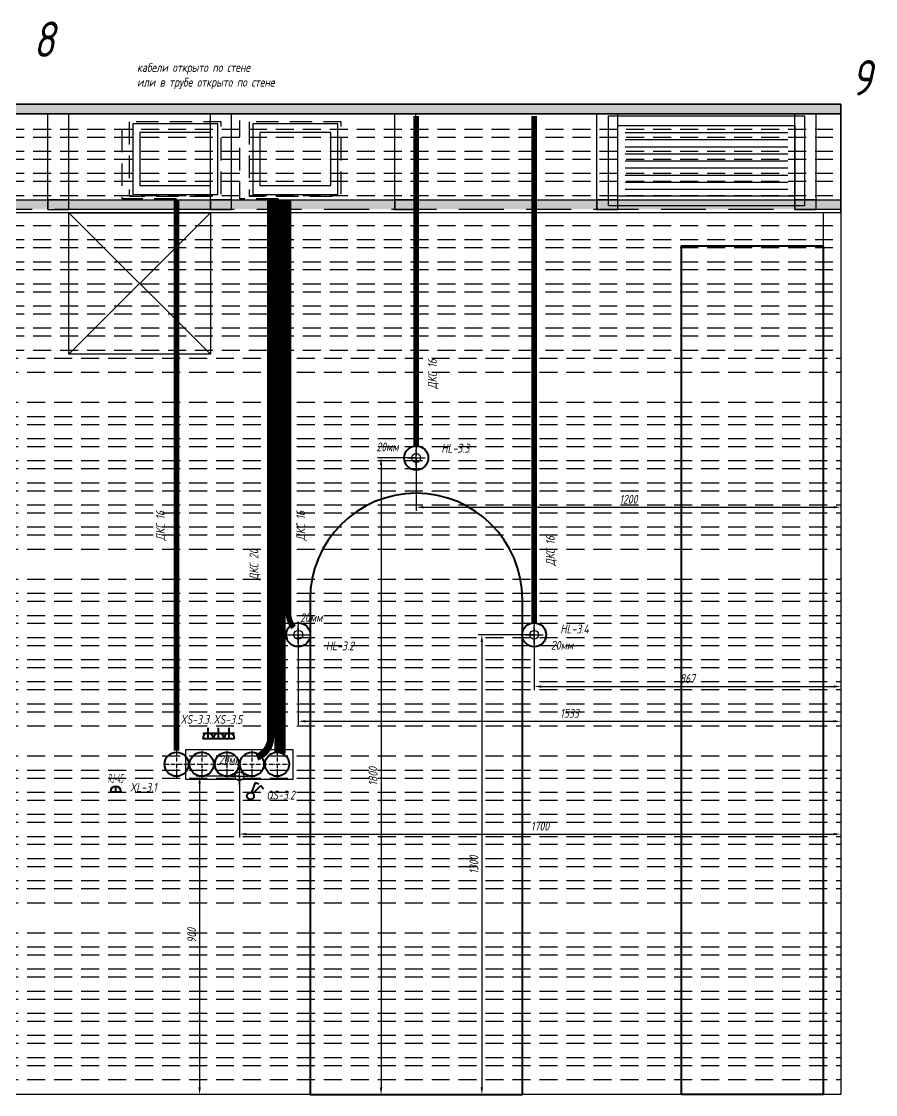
# Model space of a CAD drawing. Header units: millimetres. Extents: x -40374 to 56557, y -58468 to -14063.
# Drawn here: x 6010 to 8424, y -31338 to -28304 of the extents above; entities that cross this region are included whole.
import ezdxf
from ezdxf.enums import TextEntityAlignment as Align

# ---------------------------------------------------------------- set-up
doc = ezdxf.new("R2010")
doc.units = ezdxf.units.MM
doc.header["$PDMODE"] = 34
doc.header["$PDSIZE"] = 25
doc.linetypes.add('ACAD_ISO10W100', pattern=[18.5, 12, -3, 0.5, -3])
doc.linetypes.add('DASHED', pattern=[19.05, 12.7, -6.35])
for name, color, linetype in [('01 Черновое', 7, 'Continuous'), ('02 ОВиК', 7, 'Continuous'), ('02 ЭОМ и СС', 7, 'Continuous'), ('03 Потолок', 7, 'Continuous'), ('04 Лючки', 7, 'Continuous'), ('04 Мебель', 5, 'Continuous'), ('10 Перегородки', 7, 'Continuous'), ('11 Привязка размеры', 7, 'Continuous')]:
    doc.layers.add(name, color=color, linetype=linetype)
doc.layers.add('100 noprint', color=1, linetype='Continuous', plot=False)
doc.styles.get("Standard").update_dxf_attribs({"font": 'Ubuntu-R.ttf'})
doc.styles.add('ГОСТ-ISOCPEUR', font='isocpeui.ttf', dxfattribs={"width": 0.8})
doc.dimstyles.new('ISO-25', dxfattribs={"dimtxt": 2.5, "dimasz": 2.5, "dimexe": 1.25, "dimexo": 0.625, "dimtad": 1, "dimtxsty": 'Standard', "dimcen": 2.5, "dimadec": 0, "dimazin": 0, "dimtfac": 1, "dimtmove": 0, "dimatfit": 3, "dimfxl": 1, "dimarcsym": 0})

# ---------------------------------------------------------------- blocks, each defined once
blk = doc.blocks.new('АП 500х200')
at = {"color": 0, "lineweight": -2}
for p, q in [((-507, 207), (-47, 207)), ((-507, 187), (-47, 187)), ((-507, 167), (-47, 167)), ((-507, 147), (-47, 147)), ((-507, 127), (-47, 127)), ((-507, 107), (-47, 107)), ((-507, 87), (-47, 87)), ((-507, 67), (-47, 67)), ((-507, 47), (-47, 47))]:
    blk.add_line(p, q, dxfattribs=at)
for points in [[(-554, 0), (-554, 254), (0, 254), (0, 0)], [(-527, 27), (-527, 227), (-27, 227), (-27, 27)]]:
    blk.add_lwpolyline(points, close=True, dxfattribs=at)
blk = doc.blocks.new('*D665')
at = {"layer": '11 Привязка размеры', "color": 0, "lineweight": -2}
for p, q in [((6625.7, -30438.4), (6625.7, -30612)), ((8325.7, -30438.4), (8325.7, -30612)), ((6645.7, -30602), (8305.7, -30602))]:
    blk.add_line(p, q, dxfattribs=at)
at = {"layer": '11 Привязка размеры', "color": 0}
for points in [[(6645.7, -30598.6), (6645.7, -30605.3), (6625.7, -30602)], [(8305.7, -30605.3), (8305.7, -30598.6), (8325.7, -30602)]]:
    blk.add_solid(points, dxfattribs=at)
at = {"layer": 'Defpoints', "color": 0}
for p in [(6625.7, -30438.4), (8325.7, -30438.4), (8325.7, -30602)]:
    blk.add_point(p, dxfattribs=at)
at = {"layer": '11 Привязка размеры', "color": 0, "insert": (7475.7, -30579.5), "char_height": 25, "attachment_point": 5, "style": 'ГОСТ-ISOCPEUR'}
blk.add_mtext('1700', dxfattribs=at)
blk = doc.blocks.new('*D666')
at = {"layer": '11 Привязка размеры', "color": 0, "lineweight": -2}
for p, q in [((6625.7, -30438.4), (6503.3, -30438.4)), ((6513.3, -30458.4), (6513.3, -31318.4)), ((6625.7, -31338.4), (6503.3, -31338.4))]:
    blk.add_line(p, q, dxfattribs=at)
at = {"layer": '11 Привязка размеры', "color": 0}
for points in [[(6516.6, -30458.4), (6510, -30458.4), (6513.3, -30438.4)], [(6510, -31318.4), (6516.6, -31318.4), (6513.3, -31338.4)]]:
    blk.add_solid(points, dxfattribs=at)
at = {"layer": 'Defpoints', "color": 0}
for p in [(6625.7, -30438.4), (6513.3, -31338.4), (6625.7, -31338.4)]:
    blk.add_point(p, dxfattribs=at)
at = {"layer": '11 Привязка размеры', "color": 0, "insert": (6490.8, -30888.4), "char_height": 25, "attachment_point": 5, "rotation": 90, "style": 'ГОСТ-ISOCPEUR'}
blk.add_mtext('900', dxfattribs=at)
blk = doc.blocks.new('*D667')
at = {"layer": '11 Привязка размеры', "color": 0, "lineweight": -2}
for p, q in [((7459.1, -30038.4), (7459.1, -30194.7)), ((8325.7, -30038.4), (8325.7, -30194.7)), ((7479.1, -30184.7), (8305.7, -30184.7))]:
    blk.add_line(p, q, dxfattribs=at)
at = {"layer": '11 Привязка размеры', "color": 0}
for points in [[(7479.1, -30181.4), (7479.1, -30188), (7459.1, -30184.7)], [(8305.7, -30188), (8305.7, -30181.4), (8325.7, -30184.7)]]:
    blk.add_solid(points, dxfattribs=at)
at = {"layer": 'Defpoints', "color": 0}
for p in [(7459.1, -30038.4), (8325.7, -30038.4), (8325.7, -30184.7)]:
    blk.add_point(p, dxfattribs=at)
at = {"layer": '11 Привязка размеры', "color": 0, "insert": (7892.4, -30162.2), "char_height": 25, "attachment_point": 5, "style": 'ГОСТ-ISOCPEUR'}
blk.add_mtext('867', dxfattribs=at)
blk = doc.blocks.new('*D668')
at = {"layer": '11 Привязка размеры', "color": 0, "lineweight": -2}
for p, q in [((7125.7, -29538.4), (7125.7, -29687.7)), ((8325.7, -29538.4), (8325.7, -29687.7)), ((7145.7, -29677.7), (8305.7, -29677.7))]:
    blk.add_line(p, q, dxfattribs=at)
at = {"layer": '11 Привязка размеры', "color": 0}
for points in [[(7145.7, -29674.4), (7145.7, -29681), (7125.7, -29677.7)], [(8305.7, -29681), (8305.7, -29674.4), (8325.7, -29677.7)]]:
    blk.add_solid(points, dxfattribs=at)
at = {"layer": 'Defpoints', "color": 0}
for p in [(7125.7, -29538.4), (8325.7, -29538.4), (8325.7, -29677.7)]:
    blk.add_point(p, dxfattribs=at)
at = {"layer": '11 Привязка размеры', "color": 0, "insert": (7725.7, -29655.2), "char_height": 25, "attachment_point": 5, "style": 'ГОСТ-ISOCPEUR'}
blk.add_mtext('1200', dxfattribs=at)
blk = doc.blocks.new('*D669')
at = {"layer": '11 Привязка размеры', "color": 0, "lineweight": -2}
for p, q in [((6792.3, -30038.4), (6792.3, -30293)), ((8325.7, -30038.4), (8325.7, -30293)), ((6812.3, -30283), (8305.7, -30283))]:
    blk.add_line(p, q, dxfattribs=at)
at = {"layer": '11 Привязка размеры', "color": 0}
for points in [[(6812.3, -30279.7), (6812.3, -30286.3), (6792.3, -30283)], [(8305.7, -30286.3), (8305.7, -30279.7), (8325.7, -30283)]]:
    blk.add_solid(points, dxfattribs=at)
at = {"layer": 'Defpoints', "color": 0}
for p in [(6792.3, -30038.4), (8325.7, -30038.4), (8325.7, -30283)]:
    blk.add_point(p, dxfattribs=at)
at = {"layer": '11 Привязка размеры', "color": 0, "insert": (7559, -30260.5), "char_height": 25, "attachment_point": 5, "style": 'ГОСТ-ISOCPEUR'}
blk.add_mtext('1533', dxfattribs=at)
blk = doc.blocks.new('*D670')
at = {"layer": '11 Привязка размеры', "color": 0, "lineweight": -2}
for p, q in [((7459.1, -30038.4), (7301.1, -30038.4)), ((7311.1, -30058.4), (7311.1, -31318.4)), ((7459.1, -31338.4), (7301.1, -31338.4))]:
    blk.add_line(p, q, dxfattribs=at)
at = {"layer": '11 Привязка размеры', "color": 0}
for points in [[(7314.4, -30058.4), (7307.7, -30058.4), (7311.1, -30038.4)], [(7307.7, -31318.4), (7314.4, -31318.4), (7311.1, -31338.4)]]:
    blk.add_solid(points, dxfattribs=at)
at = {"layer": 'Defpoints', "color": 0}
for p in [(7459.1, -30038.4), (7311.1, -31338.4), (7459.1, -31338.4)]:
    blk.add_point(p, dxfattribs=at)
at = {"layer": '11 Привязка размеры', "color": 0, "insert": (7288.6, -30688.4), "char_height": 25, "attachment_point": 5, "rotation": 90, "style": 'ГОСТ-ISOCPEUR'}
blk.add_mtext('1300', dxfattribs=at)
blk = doc.blocks.new('*D671')
at = {"layer": '11 Привязка размеры', "color": 0, "lineweight": -2}
for p, q in [((7125.7, -29538.4), (7016.2, -29538.4)), ((7026.2, -29558.4), (7026.2, -31318.4)), ((7125.7, -31338.4), (7016.2, -31338.4))]:
    blk.add_line(p, q, dxfattribs=at)
at = {"layer": '11 Привязка размеры', "color": 0}
for points in [[(7029.6, -29558.4), (7022.9, -29558.4), (7026.2, -29538.4)], [(7022.9, -31318.4), (7029.6, -31318.4), (7026.2, -31338.4)]]:
    blk.add_solid(points, dxfattribs=at)
at = {"layer": 'Defpoints', "color": 0}
for p in [(7125.7, -29538.4), (7026.2, -31338.4), (7125.7, -31338.4)]:
    blk.add_point(p, dxfattribs=at)
at = {"layer": '11 Привязка размеры', "color": 0, "insert": (7003.7, -30438.4), "char_height": 25, "attachment_point": 5, "rotation": 90, "style": 'ГОСТ-ISOCPEUR'}
blk.add_mtext('1800', dxfattribs=at)
blk = doc.blocks.new('розетка RJ-45')
at = {"color": 0, "lineweight": -2}
for p, q in [((-1.5, 0), (1.5, 0)), ((0, 0), (0, 1.5))]:
    blk.add_line(p, q, dxfattribs=at)
blk.add_arc((0, 0), 1.5, 0, 180, dxfattribs=at)
at = {"color": 0, "lineweight": -2, "style": 'ГОСТ-ISOCPEUR', "width": 0.4}
blk.add_text('RJ-45', height=2.5, dxfattribs=at).set_placement((0, 2.5), align=Align.CENTER)
blk = doc.blocks.new('розетка скрытая трехполюсная')
at = {"color": 0, "lineweight": -2}
for p, q in [((-1.5, 1.5), (1.5, 1.5)), ((-1.5, 0), (1.5, 0)), ((0, 0), (0, 3))]:
    blk.add_line(p, q, dxfattribs=at)
blk.add_arc((0, 0), 1.5, 0, 180, dxfattribs=at)
blk = doc.blocks.new('кнопка 2')
at = {"color": 0, "lineweight": -2}
for p, q in [((0.35, 0.94), (1.39, 3.78)), ((1.39, 3.78), (2.34, 3.45)), ((0.71, 0.71), (2.93, 2.93)), ((2.93, 2.93), (3.66, 2))]:
    blk.add_line(p, q, dxfattribs=at)
blk.add_circle((0, 0), 1, dxfattribs=at)

msp = doc.modelspace()

# ---------------------------------------------------------------- hatches: boundary and pattern name
at = {"layer": '03 Потолок', "lineweight": -2}
for color, points in [(9, [(8325.7, -28565.4), (8325.7, -28538.4), (3985.7, -28538.4), (3985.7, -28565.4)]), (252, [(6143.9, -28835.4), (6143.9, -28808.4), (6083.9, -28808.4), (6083.9, -28835.4)]), (252, [(6603.9, -28835.4), (6603.9, -28808.4), (6543.9, -28808.4), (6543.9, -28835.4)]), (252, [(7124.9, -28835.4), (7124.9, -28808.4), (7064.9, -28808.4), (7064.9, -28835.4)]), (252, [(7695.9, -28835.4), (7695.9, -28808.4), (7635.9, -28808.4), (7635.9, -28835.4)]), (252, [(8255.9, -28835.4), (8255.9, -28808.4), (8195.9, -28808.4), (8195.9, -28835.4)])]:
    msp.add_hatch(color=color, dxfattribs=at).paths.add_polyline_path(points)
h = msp.add_hatch(color=9, dxfattribs=at)
h.paths.add_polyline_path([(4214.9, -28835.4), (4214.9, -28808.4), (4045.7, -28808.4), (4045.7, -28835.4)])
h.paths.add_polyline_path([(4814.9, -28835.4), (4814.9, -28808.4), (4274.9, -28808.4), (4274.9, -28835.4)])
h.paths.add_polyline_path([(5214.9, -28835.4), (5214.9, -28808.4), (4874.9, -28808.4), (4874.9, -28835.4)])
h.paths.add_polyline_path([(5614.9, -28835.4), (5614.9, -28808.4), (5274.9, -28808.4), (5274.9, -28835.4)])
h.paths.add_polyline_path([(6083.9, -28835.4), (6083.9, -28808.4), (5674.9, -28808.4), (5674.9, -28835.4)])
h.paths.add_polyline_path([(6543.9, -28835.4), (6543.9, -28808.4), (6143.9, -28808.4), (6143.9, -28835.4)])
h.paths.add_polyline_path([(7064.9, -28835.4), (7064.9, -28808.4), (6603.9, -28808.4), (6603.9, -28835.4)])
h.paths.add_polyline_path([(7635.9, -28835.4), (7635.9, -28808.4), (7124.9, -28808.4), (7124.9, -28835.4)])
h.paths.add_polyline_path([(8195.9, -28835.4), (8195.9, -28808.4), (7695.9, -28808.4), (7695.9, -28835.4)])
h.paths.add_polyline_path([(8325.7, -28835.4), (8325.7, -28808.4), (8255.9, -28808.4), (8255.9, -28835.4)])

# ---------------------------------------------------------------- linework, layer by layer
at = {"layer": '01 Черновое'}
msp.add_lwpolyline([(3985.7, -31338.4), (3985.7, -28538.4), (8325.7, -28538.4), (8325.7, -31338.4)], close=True, dxfattribs=at)
at = {"layer": '02 ОВиК', "color": 5, "linetype": 'DASHED', "ltscale": 5, "flags": 128}
for points in [[(6314.6, -28588.4), (6314.6, -28798.4), (6574.6, -28798.4), (6574.6, -28588.4)], [(6314.6, -28588.4), (6314.6, -28798.4), (6574.6, -28798.4), (6574.6, -28588.4)], [(6653.9, -28588.4), (6653.9, -28798.4), (6913.9, -28798.4), (6913.9, -28588.4)], [(6653.9, -28588.4), (6653.9, -28798.4), (6913.9, -28798.4), (6913.9, -28588.4)]]:
    msp.add_lwpolyline(points, close=True, dxfattribs=at)
at = {"layer": '02 ОВиК', "color": 5, "flags": 128}
for points in [[(6324.6, -28593.4), (6324.6, -28793.4), (6564.6, -28793.4), (6564.6, -28593.4)], [(6324.6, -28593.4), (6324.6, -28793.4), (6564.6, -28793.4), (6564.6, -28593.4)], [(6663.9, -28593.4), (6663.9, -28793.4), (6903.9, -28793.4), (6903.9, -28593.4)], [(6663.9, -28593.4), (6663.9, -28793.4), (6903.9, -28793.4), (6903.9, -28593.4)], [(6344.6, -28618.4), (6344.6, -28768.4), (6544.6, -28768.4), (6544.6, -28618.4)], [(6344.6, -28618.4), (6344.6, -28768.4), (6544.6, -28768.4), (6544.6, -28618.4)], [(6683.9, -28618.4), (6683.9, -28768.4), (6883.9, -28768.4), (6883.9, -28618.4)], [(6683.9, -28618.4), (6683.9, -28768.4), (6883.9, -28768.4), (6883.9, -28618.4)]]:
    msp.add_lwpolyline(points, close=True, dxfattribs=at)
at = {"layer": '02 ЭОМ и СС', "color": 3, "const_width": 16, "flags": 128}
for points in [[(7125.7, -29504.4), (7125.7, -28571.4)], [(7125.7, -29504.4), (7125.7, -28571.4)], [(7459.1, -30004.4), (7459.1, -28571.4)], [(7459.1, -30004.4), (7459.1, -28571.4)]]:
    msp.add_lwpolyline(points, dxfattribs=at)
at = {"layer": '02 ЭОМ и СС', "linetype": 'DASHED', "ltscale": 5, "flags": 128}
for points in [[(6448, -28806.1), (6294.5, -28806.1), (6294.5, -28584.6)], [(6448, -28806.1), (6294.5, -28806.1), (6294.5, -28584.6)], [(6736.7, -28806.1), (6626.9, -28806.1), (6626.9, -28584.6)], [(6736.7, -28806.1), (6626.9, -28806.1), (6626.9, -28584.6)]]:
    msp.add_lwpolyline(points, dxfattribs=at)
at = {"layer": '02 ЭОМ и СС', "color": 6, "flags": 128}
msp.add_lwpolyline([(6448.2, -28808.4, 16, 16, 0), (6448.2, -30366.5, 16, 16, 0)], format="xyseb", dxfattribs=at)
msp.add_lwpolyline([(6448.2, -28808.4, 16, 16, 0), (6448.2, -30366.5, 16, 16, 0)], format="xyseb", dxfattribs=at)
at = {"layer": '02 ЭОМ и СС', "color": 1, "flags": 128}
msp.add_lwpolyline([(6714.2, -28808.4, 20, 20, 0), (6714.2, -30328.3, 20, 20, -0.312394), (6675.3, -30384.5, 20, 20, -0.264711)], format="xyseb", dxfattribs=at)
msp.add_lwpolyline([(6714.2, -28808.4, 20, 20, 0), (6714.2, -30328.3, 20, 20, -0.312394), (6675.3, -30384.5, 20, 20, -0.264711)], format="xyseb", dxfattribs=at)
at = {"layer": '02 ЭОМ и СС', "color": 3, "flags": 128}
for points in [[(6732.2, -28808.4, 16, 16, 0), (6732.2, -30370.4, 16, 16, 0)], [(6732.2, -28808.4, 16, 16, 0), (6732.2, -30370.4, 16, 16, 0)], [(6764.2, -28808.4, 16, 16, 0), (6764.2, -29974.2, 16, 16, 0.163945), (6778.9, -30017.8, 16, 16, 0.039408)], [(6764.2, -28808.4, 16, 16, 0), (6764.2, -29974.2, 16, 16, 0.163945), (6778.9, -30017.8, 16, 16, 0.039408)]]:
    msp.add_lwpolyline(points, format="xyseb", dxfattribs=at)
at = {"layer": '02 ЭОМ и СС', "color": 111}
msp.add_lwpolyline([(6748.2, -28808.4, 16, 16, 0), (6748.2, -30374.4, 16, 16, 0)], format="xyseb", dxfattribs=at)
msp.add_lwpolyline([(6748.2, -28808.4, 16, 16, 0), (6748.2, -30374.4, 16, 16, 0)], format="xyseb", dxfattribs=at)
at = {"layer": '02 ЭОМ и СС', "color": 3, "lineweight": 40}
for centre in [(7125.7, -29538.4), (7125.7, -29538.4), (6792.3, -30038.4), (6792.3, -30038.4), (7459.1, -30038.4), (7459.1, -30038.4), (6732.2, -30404.4), (6732.2, -30404.4)]:
    msp.add_circle(centre, 34, dxfattribs=at)
at = {"layer": '02 ЭОМ и СС', "color": 6, "lineweight": 40}
msp.add_circle((6448.2, -30404.4), 34, dxfattribs=at)
msp.add_circle((6448.2, -30404.4), 34, dxfattribs=at)
at = {"layer": '02 ЭОМ и СС', "color": 1, "lineweight": 40}
for centre in [(6519.2, -30404.4), (6519.2, -30404.4), (6590.2, -30404.4), (6590.2, -30404.4), (6661.2, -30404.4), (6661.2, -30404.4)]:
    msp.add_circle(centre, 34, dxfattribs=at)
at = {"layer": '03 Потолок', "color": 1, "ltscale": 10}
for p, q in [((8325.7, -28538.4), (3985.7, -28538.4)), ((8325.7, -28844.9), (8325.7, -28538.4)), ((8325.7, -28565.4), (3985.7, -28565.4)), ((3985.7, -28565.4), (8325.7, -28565.4)), ((6083.9, -28835.4), (6083.9, -28565.4)), ((6143.9, -28835.4), (6143.9, -28565.4)), ((6543.9, -28835.4), (6543.9, -28565.4)), ((6603.9, -28835.4), (6603.9, -28565.4)), ((7064.9, -28835.4), (7064.9, -28565.4)), ((7124.9, -28835.4), (7124.9, -28565.4)), ((7635.9, -28835.4), (7635.9, -28565.4)), ((7695.9, -28835.4), (7695.9, -28565.4)), ((8195.9, -28835.4), (8195.9, -28565.4)), ((8255.9, -28835.4), (8255.9, -28565.4)), ((4035.7, -28808.4), (8325.7, -28808.4)), ((6543.9, -28835.4), (6143.9, -28835.4))]:
    msp.add_line(p, q, dxfattribs=at)
at = {"layer": '03 Потолок', "color": 1, "linetype": 'DASHED', "ltscale": 10}
for q in [(3985.7, -28835.4), (4035.7, -28835.4)]:
    msp.add_line((8325.7, -28835.4), q, dxfattribs=at)
at = {"layer": '03 Потолок', "color": 1, "lineweight": -2}
msp.add_line((8325.7, -28844.9), (3985.7, -28844.9), dxfattribs=at)
for points in [[(6143.9, -28835.4), (6143.9, -28808.4), (6083.9, -28808.4), (6083.9, -28835.4)], [(6603.9, -28835.4), (6603.9, -28808.4), (6543.9, -28808.4), (6543.9, -28835.4)], [(7124.9, -28835.4), (7124.9, -28808.4), (7064.9, -28808.4), (7064.9, -28835.4)], [(7695.9, -28835.4), (7695.9, -28808.4), (7635.9, -28808.4), (7635.9, -28835.4)], [(8255.9, -28835.4), (8255.9, -28808.4), (8195.9, -28808.4), (8195.9, -28835.4)]]:
    msp.add_lwpolyline(points, close=True, dxfattribs=at)
at = {"layer": '04 Лючки', "color": 2, "lineweight": -2}
for p, q in [((6543.9, -29244.9), (6143.9, -28844.9)), ((6143.9, -29244.9), (6543.9, -28844.9))]:
    msp.add_line(p, q, dxfattribs=at)
msp.add_lwpolyline([(6543.9, -28844.9), (6543.9, -29244.9), (6143.9, -29244.9), (6143.9, -28844.9)], close=True, dxfattribs=at)
at = {"layer": '04 Мебель', "lineweight": 40, "flags": 128}
msp.add_lwpolyline([(7875.7, -31338.4), (7875.7, -28938.4), (8275.7, -28938.4), (8275.7, -31338.4)], close=True, dxfattribs=at)
msp.add_lwpolyline([(6825.7, -29938.4), (6825.7, -31338.4), (7425.7, -31338.4), (7425.7, -29938.4)], dxfattribs=at)
at = {"layer": '04 Мебель', "lineweight": 40}
msp.add_arc((7125.7, -29938.4), 300, 0, 180, dxfattribs=at)
at = {"layer": '10 Перегородки', "color": 3, "linetype": 'Continuous', "ltscale": 10}
msp.add_line((8275.7, -28844.9), (8275.7, -31338.4), dxfattribs=at)
at = {"layer": '100 noprint', "linetype": 'DASHED', "ltscale": 4}
for p, q in [((3985.7, -28608.4), (8325.7, -28608.4)), ((3985.7, -28630.9), (8325.7, -28630.9)), ((3985.7, -28670.9), (8325.7, -28670.9)), ((3985.7, -28693.4), (8325.7, -28693.4)), ((3985.7, -28733.4), (8325.7, -28733.4)), ((3985.7, -28755.9), (8325.7, -28755.9)), ((3985.7, -28795.9), (8325.7, -28795.9)), ((3985.7, -28880.9), (8325.7, -28880.9)), ((3985.7, -28920.9), (8325.7, -28920.9)), ((3985.7, -28943.4), (8325.7, -28943.4)), ((3985.7, -28983.4), (8325.7, -28983.4)), ((3985.7, -29005.9), (8325.7, -29005.9)), ((3985.7, -29045.9), (8325.7, -29045.9)), ((3985.7, -29068.4), (8325.7, -29068.4)), ((3985.7, -29108.4), (8325.7, -29108.4)), ((3985.7, -29130.9), (8325.7, -29130.9)), ((3985.7, -29170.9), (8325.7, -29170.9)), ((3985.7, -29193.4), (8325.7, -29193.4)), ((3985.7, -29233.4), (8325.7, -29233.4)), ((5035.7, -29255.9), (8325.7, -29255.9)), ((5035.7, -29295.9), (8325.7, -29295.9)), ((5035.7, -29380.9), (8325.7, -29380.9)), ((5035.7, -29420.9), (8325.7, -29420.9)), ((5035.7, -29443.4), (8325.7, -29443.4)), ((5035.7, -29483.4), (8325.7, -29483.4)), ((5035.7, -29505.9), (8325.7, -29505.9)), ((5035.7, -29545.9), (8325.7, -29545.9)), ((5035.7, -29568.4), (8325.7, -29568.4)), ((5035.7, -29608.4), (8325.7, -29608.4)), ((5035.7, -29630.9), (8325.7, -29630.9)), ((5035.7, -29670.9), (8325.7, -29670.9)), ((5035.7, -29693.4), (8325.7, -29693.4)), ((5035.7, -29733.4), (8325.7, -29733.4)), ((5035.7, -29755.9), (8325.7, -29755.9)), ((5035.7, -29795.9), (8325.7, -29795.9)), ((5035.7, -29880.9), (8325.7, -29880.9)), ((5035.7, -29920.9), (8325.7, -29920.9)), ((5035.7, -29943.4), (8325.7, -29943.4)), ((5035.7, -29983.4), (8325.7, -29983.4)), ((5035.7, -30005.9), (8325.7, -30005.9)), ((5035.7, -30045.9), (8325.7, -30045.9)), ((5035.7, -30068.4), (8325.7, -30068.4)), ((5035.7, -30108.4), (8325.7, -30108.4)), ((5035.7, -30130.9), (8325.7, -30130.9)), ((5035.7, -30170.9), (8325.7, -30170.9)), ((5035.7, -30193.4), (8325.7, -30193.4)), ((5035.7, -30233.4), (8325.7, -30233.4)), ((5035.7, -30255.9), (8325.7, -30255.9)), ((5035.7, -30295.9), (8325.7, -30295.9)), ((5035.7, -30380.9), (8325.7, -30380.9)), ((5035.7, -30420.9), (8325.7, -30420.9)), ((5035.7, -30443.4), (8325.7, -30443.4)), ((5035.7, -30483.4), (8325.7, -30483.4)), ((5035.7, -30505.9), (8325.7, -30505.9)), ((5035.7, -30545.9), (8325.7, -30545.9)), ((5035.7, -30568.4), (8325.7, -30568.4)), ((5035.7, -30608.4), (8325.7, -30608.4)), ((5035.7, -30630.9), (8325.7, -30630.9)), ((5035.7, -30670.9), (8325.7, -30670.9)), ((5035.7, -30693.4), (8325.7, -30693.4)), ((5035.7, -30733.4), (8325.7, -30733.4)), ((5035.7, -30755.9), (8325.7, -30755.9)), ((5035.7, -30795.9), (8325.7, -30795.9)), ((5035.7, -30880.9), (8325.7, -30880.9)), ((5035.7, -30920.9), (8325.7, -30920.9)), ((5035.7, -30943.4), (8325.7, -30943.4)), ((5035.7, -30983.4), (8325.7, -30983.4)), ((5035.7, -31005.9), (8325.7, -31005.9)), ((5035.7, -31045.9), (8325.7, -31045.9)), ((5035.7, -31068.4), (8325.7, -31068.4)), ((5035.7, -31108.4), (8325.7, -31108.4)), ((5035.7, -31130.9), (8325.7, -31130.9)), ((5035.7, -31170.9), (8325.7, -31170.9)), ((5035.7, -31193.4), (8325.7, -31193.4)), ((5035.7, -31233.4), (8325.7, -31233.4)), ((5035.7, -31255.9), (8325.7, -31255.9)), ((5035.7, -31295.9), (8325.7, -31295.9))]:
    msp.add_line(p, q, dxfattribs=at)
at = {"layer": '100 noprint', "color": 2, "lineweight": -2}
msp.add_lwpolyline([(6474.2, -30447.8), (6474.2, -30362.8), (6777.2, -30362.8), (6777.2, -30447.8)], close=True, dxfattribs=at)
msp.add_lwpolyline([(6474.2, -30447.8), (6474.2, -30362.8), (6777.2, -30362.8), (6777.2, -30447.8)], close=True, dxfattribs=at)
at = {"layer": '11 Привязка размеры', "linetype": 'ACAD_ISO10W100'}
for p, q in [((7125.7, -29500.5), (7125.7, -29576.3)), ((7125.7, -29500.5), (7125.7, -29576.3)), ((7125.7, -29500.5), (7125.7, -29576.3)), ((7125.7, -29500.5), (7125.7, -29576.3)), ((6792.3, -30000.5), (6792.3, -30076.3)), ((6792.3, -30000.5), (6792.3, -30076.3)), ((6792.3, -30000.5), (6792.3, -30076.3)), ((6792.3, -30000.5), (6792.3, -30076.3)), ((7459.1, -30000.5), (7459.1, -30076.3)), ((7459.1, -30000.5), (7459.1, -30076.3)), ((7459.1, -30000.5), (7459.1, -30076.3)), ((7459.1, -30000.5), (7459.1, -30076.3)), ((6758.3, -30038.4), (6826.3, -30038.4)), ((6758.3, -30038.4), (6826.3, -30038.4)), ((6448.2, -30366.5), (6448.2, -30442.3)), ((6448.2, -30366.5), (6448.2, -30442.3)), ((6519.2, -30366.5), (6519.2, -30442.3)), ((6519.2, -30366.5), (6519.2, -30442.3)), ((6590.2, -30366.5), (6590.2, -30442.3)), ((6590.2, -30366.5), (6590.2, -30442.3)), ((6661.2, -30366.5), (6661.2, -30442.3)), ((6661.2, -30366.5), (6661.2, -30442.3)), ((6732.2, -30366.5), (6732.2, -30442.3)), ((6732.2, -30366.5), (6732.2, -30442.3)), ((6414.2, -30404.4), (6766.2, -30404.4)), ((6414.2, -30404.4), (6766.2, -30404.4))]:
    msp.add_line(p, q, dxfattribs=at)
at = {"layer": '11 Привязка размеры', "lineweight": -2}
for p in [(7125.7, -29538.4), (7125.7, -29538.4), (6792.3, -30038.4), (6792.3, -30038.4), (7459.1, -30038.4), (7459.1, -30038.4), (6625.7, -30438.4), (6625.7, -30438.4)]:
    msp.add_point(p, dxfattribs=at)

# ---------------------------------------------------------------- block references
at = {"layer": '02 ОВиК', "color": 6}
msp.add_blockref('АП 500х200', (8222.9, -28825.4), dxfattribs=at)
msp.add_blockref('АП 500х200', (8222.9, -28825.4), dxfattribs=at)
at = {"layer": '02 ЭОМ и СС', "color": 1, "lineweight": 40, "xscale": 10, "yscale": 10, "zscale": 10}
for p in [(6537.1, -30331.4), (6567.1, -30331.4), (6597.1, -30331.4)]:
    msp.add_blockref('розетка скрытая трехполюсная', p, dxfattribs=at)
at = {"layer": '02 ЭОМ и СС', "color": 6, "lineweight": 40, "xscale": 10, "yscale": 10, "zscale": 10}
msp.add_blockref('розетка RJ-45', (6276.3, -30482.1), dxfattribs=at)
at = {"layer": '02 ЭОМ и СС', "color": 3, "lineweight": 40, "xscale": 10, "yscale": 10, "zscale": 10}
msp.add_blockref('кнопка 2', (6657, -30494.2), dxfattribs=at)

# ---------------------------------------------------------------- texts
at = {"layer": '02 ЭОМ и СС', "linetype": 'Continuous', "style": 'ГОСТ-ISOCPEUR', "width": 0.8}
for s, p in [('HL-3.3', (7276.1, -29523.5)), ('HL-3.4', (7613.5, -30034.5)), ('HL-3.2', (6949.5, -30082.3))]:
    msp.add_text(s, height=25, dxfattribs=at).set_placement(p, align=Align.RIGHT)
for s, p in [('XS-3.3..XS-3.5', (6458.9, -30290.2)), ('XL-3.1', (6316.3, -30482.1)), ('QS-3.2', (6702, -30504.2))]:
    msp.add_text(s, height=25, dxfattribs=at).set_placement(p)
at = {"layer": '02 ЭОМ и СС', "insert": (6336.6, -28421.7), "char_height": 25, "width": 466.409, "attachment_point": 1, "style": 'ГОСТ-ISOCPEUR'}
msp.add_mtext('{кабели открыто по стене\\Pили в трубе открыто по стене}', dxfattribs=at)
msp.add_mtext('{кабели открыто по стене\\Pили в трубе открыто по стене}', dxfattribs=at)
at = {"layer": '02 ЭОМ и СС', "color": 3, "char_height": 25, "width": 270.313, "attachment_point": 1, "rotation": 90, "style": 'ГОСТ-ISOCPEUR'}
for insert in [(7158.7, -29343), (6786.7, -29771.9), (7492.1, -29843)]:
    msp.add_mtext('{ДКС 16}', dxfattribs=dict(at, insert=insert))
at = {"layer": '02 ЭОМ и СС', "color": 6, "insert": (6390, -29771.9), "char_height": 25, "width": 270.313, "attachment_point": 1, "rotation": 90, "style": 'ГОСТ-ISOCPEUR'}
msp.add_mtext('{ДКС 16}', dxfattribs=at)
at = {"layer": '02 ЭОМ и СС', "color": 1, "insert": (6654.6, -29883.6), "char_height": 25, "width": 270.313, "attachment_point": 1, "rotation": 90, "style": 'ГОСТ-ISOCPEUR'}
msp.add_mtext('{ДКС 20}', dxfattribs=at)
at = {"layer": '100 noprint', "style": 'ГОСТ-ISOCPEUR', "width": 0.8}
for s, p in [('8', (6073.6, -28354.3)), ('9', (8384.7, -28463.3))]:
    msp.add_text(s, height=100, dxfattribs=at).set_placement(p, align=Align.MIDDLE)
at = {"layer": '11 Привязка размеры', "style": 'ГОСТ-ISOCPEUR', "width": 0.8}
for p in [(7075.8, -29519.6), (6860.4, -30002.5), (7569.2, -30080.5), (6630.7, -30403.7), (6630.7, -30403.7)]:
    msp.add_text('20мм', height=25, dxfattribs=at).set_placement(p, align=Align.RIGHT)

# ---------------------------------------------------------------- dimensions: what is measured, and where the dimension line sits
at = {"layer": '11 Привязка размеры'}
for base, p1, p2, picture, middle in [((7026.2, -31338.4), (7125.7, -29538.4), (7125.7, -31338.4), '*D671', (7003.7, -30438.4)), ((7311.1, -31338.4), (7459.1, -30038.4), (7459.1, -31338.4), '*D670', (7288.6, -30688.4)), ((6513.3, -31338.4), (6625.7, -30438.4), (6625.7, -31338.4), '*D666', (6490.8, -30888.4))]:
    dim = msp.add_linear_dim(base=base, p1=p1, p2=p2, angle=90, dimstyle='ISO-25', override={"dimtxt": 25, "dimasz": 20, "dimexe": 10, "dimexo": 0, "dimgap": 10, "dimdec": 0, "dimtxsty": 'ГОСТ-ISOCPEUR'}, dxfattribs=at)
    dim.commit()
    dim.dimension.update_dxf_attribs({"geometry": picture, "text_midpoint": middle})
for base, p1, p2, picture, middle in [((8325.7, -29677.7), (7125.7, -29538.4), (8325.7, -29538.4), '*D668', (7725.7, -29655.2)), ((8325.7, -30283), (6792.3, -30038.4), (8325.7, -30038.4), '*D669', (7559, -30260.5)), ((8325.7, -30184.7), (7459.1, -30038.4), (8325.7, -30038.4), '*D667', (7892.4, -30162.2)), ((8325.7, -30602), (6625.7, -30438.4), (8325.7, -30438.4), '*D665', (7475.7, -30579.5))]:
    dim = msp.add_linear_dim(base=base, p1=p1, p2=p2, dimstyle='ISO-25', override={"dimtxt": 25, "dimasz": 20, "dimexe": 10, "dimexo": 0, "dimgap": 10, "dimdec": 0, "dimtxsty": 'ГОСТ-ISOCPEUR'}, dxfattribs=at)
    dim.commit()
    dim.dimension.update_dxf_attribs({"geometry": picture, "text_midpoint": middle})

doc.saveas('drawing.dxf')
